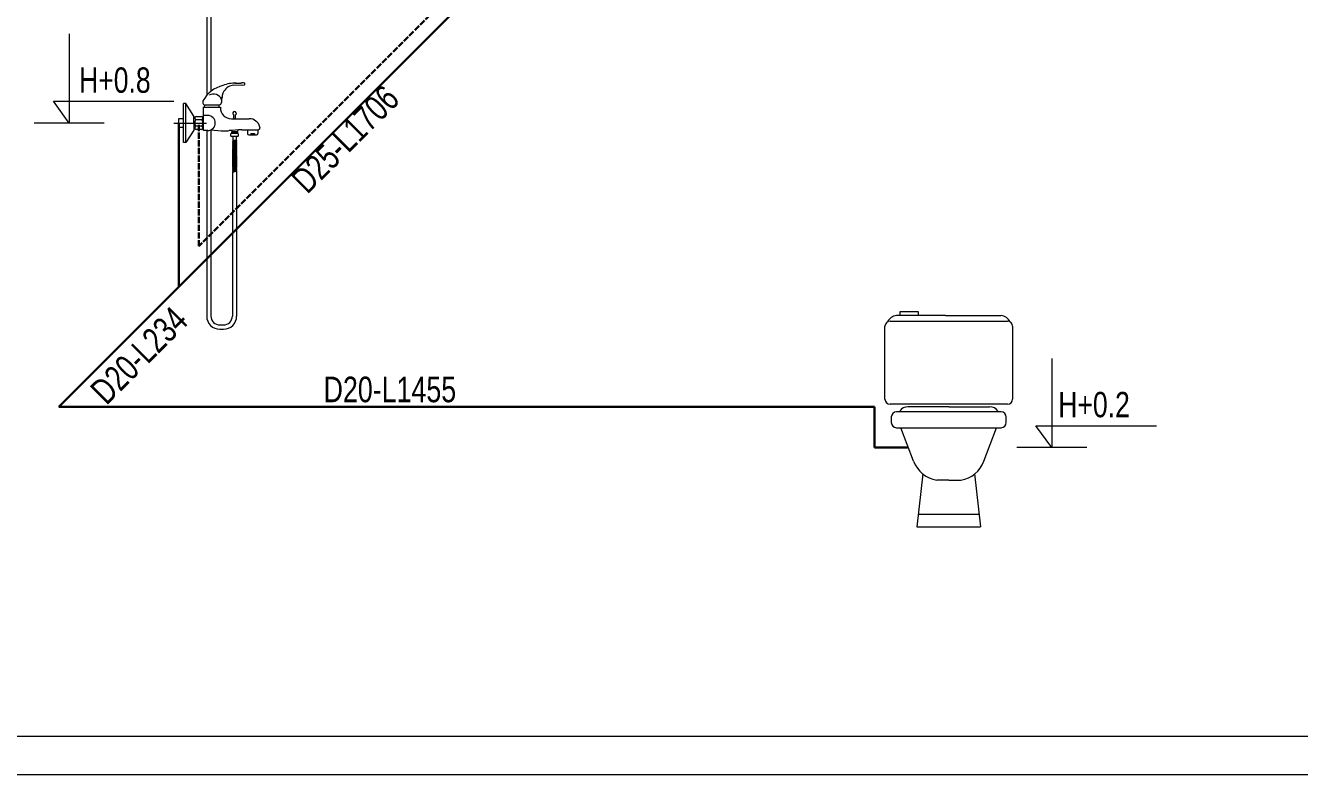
# Model space of a CAD drawing. Header units: millimetres. Extents: x -819040 to 60987, y -269988 to 131461.
# Drawn here: x -45072 to -32618, y -86083 to -78763 of the extents above; entities that cross this region are included whole.
import ezdxf

# ---------------------------------------------------------------- set-up
doc = ezdxf.new("R2010")
doc.units = ezdxf.units.MM
doc.linetypes.add('ACAD_ISO02W100', pattern=[15, 12, -3])
doc.layers.get('0').update_dxf_attribs({"lineweight": 9})
doc.layers.get('Defpoints').update_dxf_attribs({"lineweight": 9})
for name, color, linetype, lineweight in [('CAP LANH-CONTINOUS', 4, 'Continuous', 30), ('CAP NONG-HIDDEN', 1, 'ACAD_ISO02W100', 30), ('capnuoc', 4, 'Continuous', 30), ('GHI CHU', 51, 'Continuous', 9), ('GHI CHU @ 50', 51, 'Continuous', 9), ('KHUNG GIAY-A2', 7, 'Continuous', 9), ('KICH THUOC', 21, 'Continuous', 13), ('KICH THUOC @ 10', 21, 'Continuous', 13), ('kt', 8, 'Continuous', 9), ('ống cấp nước', 3, 'Continuous', 9)]:
    doc.layers.add(name, color=color, linetype=linetype, lineweight=lineweight)
doc.styles.add('KICH THUOC', font='arial.ttf', dxfattribs={"width": 0.75})
doc.styles.add('TCVN-10', font='arial.ttf', dxfattribs={"width": 0.75, "height": 10})
doc.dimstyles.new('TCVN-5 D-L', dxfattribs={"dimtxt": 5, "dimasz": 1.2, "dimexe": 1.2, "dimexo": 0, "dimgap": 0.8, "dimtad": 1, "dimtoh": 1, "dimdec": 0, "dimzin": 0, "dimdsep": 46, "dimtxsty": 'KICH THUOC', "dimblk": 'ARCHTICK', "dimcen": 1.2, "dimdle": 1.2, "dimse1": 1, "dimse2": 1, "dimsd1": 1, "dimsd2": 1, "dimclrd": 256, "dimclre": 256, "dimclrt": 256, "dimadec": 0, "dimazin": 0, "dimtm": 1e-09, "dimtfac": 1, "dimtdec": 0, "dimtofl": 0, "dimtmove": 0, "dimatfit": 2, "dimfxl": 1, "dimtolj": 1, "dimtzin": 0, "dimlwd": -1, "dimlwe": -1, "dimarcsym": 1})

# ---------------------------------------------------------------- blocks, each defined once
blk = doc.blocks.new('A$C59DF07E6')
at = {"linetype": 'ByBlock'}
for p, q in [((20, 805), (480, 805)), ((237.4, 827.9), (45, 827.9)), ((60.3, 842.9), (130.3, 842.9)), ((60.3, 827.9), (60.3, 842.9)), ((130.3, 827.9), (60.3, 827.9)), ((130.3, 842.9), (130.3, 827.9)), ((237.4, 827.9), (454.2, 827.9)), ((0, 500), (0, 785)), ((500, 785), (500, 500)), ((480, 480), (20, 480)), ((455, 450), (45, 450)), ((56.9, 452.1), (55.6, 450)), ((250, 470), (90.3, 470)), ((250, 470), (409.7, 470)), ((25, 430), (25, 408)), ((475, 408), (475, 430)), ((45, 388), (455, 388)), ((112.4, 257.3), (62.5, 388)), ((387.6, 257.3), (437.5, 388)), ((148.7, 207), (125.4, 0)), ((351.3, 207), (374.6, 0)), ((250, 182.4), (202.8, 182.4)), ((250, 182.4), (297.2, 182.4)), ((130.6, 50), (369.4, 50)), ((125.4, 0), (374.6, 0))]:
    blk.add_line(p, q, dxfattribs=at)
for centre, radius, start, end in [((20, 785), 20, 90, 180), ((51.5, 782.4), 45.9, 98.0355, 154.2062), ((448.5, 782.4), 45.9, 25.7938, 81.9645), ((480, 785), 20, 0, 90), ((20, 500), 20, 180, 270), ((480, 500), 20, 270, 0), ((45, 430), 20, 90, 180), ((90.3, 430), 40, 90, 146.4991), ((409.7, 430), 40, 33.5009, 90), ((455, 430), 20, 0, 90), ((45, 408), 20, 180, 270), ((455, 408), 20, 270, 0), ((223.4, 299.3), 118.7, 200.7366, 259.9985), ((276.6, 299.3), 118.7, 280.0015, 339.2634)]:
    blk.add_arc(centre, radius, start, end, dxfattribs=at)
blk = doc.blocks.new('chi_tiet_sen_tam-hc_canh')
for p, q in [((80.2, 755.5), (80.2, 67.3)), ((90.6, 757.9), (90.6, 77.3)), ((148.8, 97.4), (163.9, 97.2)), ((145.6, 92.3), (165, 92.9)), ((28.9, 47.6), (23.9, 47.6)), ((23.9, -47.6), (23.9, 47.6)), ((48.5, 17.1), (28.9, 47.6)), ((28.9, -47.6), (28.9, 47.6)), ((72.3, -18.4), (72.3, 38.8)), ((72.3, 38.8), (113.6, 38.8)), ((74.4, 44.5), (110.7, 44.5)), ((74.6, 38.8), (75.8, 44.5)), ((110.7, 38.8), (110.3, 44.5)), ((113.6, 38.8), (113.6, 37.9)), ((0, 0), (80.1, 0)), ((11.9, 11), (23, 11)), ((11.9, -11), (11.9, 11)), ((23, 11), (23, -11)), ((48.5, 0), (48.5, 17.1)), ((52, 14.2), (48.5, 14.8)), ((48.5, 0), (48.5, -17.1)), ((52, 10.5), (52, 13.9)), ((52, -4.7), (52, 4.7)), ((68.9, 7.6), (52.7, 7.6)), ((54.2, 16.1), (67.4, 16.1)), ((69.3, 9.2), (72.3, 9.2)), ((69.6, 13.9), (69.6, 10.5)), ((69.6, 4.7), (69.6, -4.7)), ((82.8, 18.4), (72.3, 18.4)), ((140.9, 10.6), (183.9, 10.6)), ((146.5, 19.7), (144.2, 22.7)), ((146.5, 10.6), (146.5, 19.7)), ((150.4, 19.7), (152.7, 22.7)), ((150.4, 10.6), (150.4, 19.7)), ((23, -11), (11.9, -11)), ((48.5, -17.1), (28.9, -47.6)), ((52, -14.2), (48.5, -14.8)), ((52, -13.9), (52, -10.5)), ((68.9, -7.6), (52.7, -7.6)), ((67.4, -16.1), (54.2, -16.1)), ((69.4, -9.6), (72.3, -9.6)), ((69.6, -10.5), (69.6, -13.9)), ((82.8, -18.4), (72.3, -18.4)), ((80.2, -18.4), (80.2, -471.7)), ((90.6, -16.7), (90.6, -471.7)), ((138.3, -27.3), (138.3, -30.9)), ((156.1, -25.6), (140, -25.6)), ((140.6, -22.8), (140.6, -23.2)), ((141, -18.1), (142.1, -21.7)), ((141.5, -24.3), (141.1, -25.6)), ((155.4, -21.7), (141.7, -21.7)), ((141.7, -24.3), (155.4, -24.3)), ((156.8, -17), (155, -21.7)), ((155.4, -24.3), (155.7, -25.6)), ((156.5, -23.2), (156.5, -22.8)), ((157.7, -30.9), (157.7, -27.3)), ((166, -16.7), (205.1, -16.7)), ((179.9, -16.7), (179.9, -25.5)), ((183.2, -28.8), (201.8, -28.8)), ((187.7, -26), (187.7, -28.8)), ((187.7, -26), (197.2, -26)), ((197.2, -26), (197.2, -28.8)), ((205.1, -16.7), (205.1, -25.5)), ((28.9, -47.6), (23.9, -47.6)), ((140, -32.5), (156.1, -32.5)), ((142.9, -45.2), (143.7, -45)), ((142.9, -45.2), (142.9, -46.3)), ((142.9, -46.3), (143.7, -46.1)), ((142.9, -47.6), (143.7, -47.4)), ((142.9, -47.6), (142.9, -48.7)), ((142.9, -48.7), (143.7, -48.5)), ((142.9, -50), (143.7, -49.8)), ((142.9, -50), (142.9, -51.1)), ((142.9, -51.1), (143.7, -50.9)), ((142.9, -52.4), (143.7, -52.2)), ((142.9, -52.4), (142.9, -53.5)), ((142.9, -53.5), (143.7, -53.3)), ((142.9, -54.8), (143.7, -54.7)), ((142.9, -54.8), (142.9, -55.9)), ((142.9, -55.9), (143.7, -55.7)), ((142.9, -57.3), (143.7, -57.1)), ((142.9, -57.3), (142.9, -58.4)), ((142.9, -58.4), (143.7, -58.2)), ((142.9, -59.7), (143.7, -59.5)), ((142.9, -59.7), (142.9, -60.8)), ((142.9, -60.8), (143.7, -60.6)), ((142.9, -62.1), (143.7, -61.9)), ((142.9, -62.1), (142.9, -63.2)), ((143.7, -32.5), (143.7, -45)), ((152.5, -43), (143.7, -43)), ((143.7, -45), (152.5, -43)), ((143.7, -46.1), (152.5, -44)), ((143.7, -47.4), (152.5, -45.4)), ((143.7, -46.1), (143.7, -47.4)), ((143.7, -48.5), (152.5, -46.5)), ((143.7, -49.8), (152.5, -47.8)), ((143.7, -48.5), (143.7, -49.8)), ((143.7, -50.9), (152.5, -48.9)), ((143.7, -52.2), (152.5, -50.2)), ((143.7, -50.9), (143.7, -52.2)), ((143.7, -53.3), (152.5, -51.3)), ((143.7, -54.7), (152.5, -52.6)), ((143.7, -53.3), (143.7, -54.7)), ((143.7, -55.7), (152.5, -53.7)), ((143.7, -57.1), (152.5, -55)), ((143.7, -55.7), (143.7, -57.1)), ((143.7, -58.2), (152.5, -56.1)), ((143.7, -59.5), (152.5, -57.5)), ((143.7, -58.2), (143.7, -59.5)), ((143.7, -60.6), (152.5, -58.5)), ((143.7, -61.9), (152.5, -59.9)), ((143.7, -60.6), (143.7, -61.9)), ((143.7, -63), (152.5, -61)), ((152.5, -32.5), (152.5, -43)), ((152.5, -43), (153.3, -42.8)), ((152.5, -44), (153.3, -43.9)), ((152.5, -44), (152.5, -45.4)), ((152.5, -45.4), (153.3, -45.2)), ((152.5, -46.5), (153.3, -46.3)), ((152.5, -46.5), (152.5, -47.8)), ((152.5, -47.8), (153.3, -47.6)), ((152.5, -48.9), (153.3, -48.7)), ((152.5, -48.9), (152.5, -50.2)), ((152.5, -50.2), (153.3, -50)), ((152.5, -51.3), (153.3, -51.1)), ((152.5, -51.3), (152.5, -52.6)), ((152.5, -52.6), (153.3, -52.4)), ((152.5, -53.7), (153.3, -53.5)), ((152.5, -53.7), (152.5, -55)), ((152.5, -55), (153.3, -54.8)), ((152.5, -56.1), (153.3, -55.9)), ((152.5, -56.1), (152.5, -57.5)), ((152.5, -57.5), (153.3, -57.3)), ((152.5, -58.5), (153.3, -58.4)), ((152.5, -58.5), (152.5, -59.9)), ((152.5, -59.9), (153.3, -59.7)), ((152.5, -61), (153.3, -60.8)), ((152.5, -61), (152.5, -62.3)), ((152.5, -62.3), (153.3, -62.1)), ((153.3, -42.8), (153.3, -43.9)), ((153.3, -45.2), (153.3, -46.3)), ((153.3, -47.6), (153.3, -48.7)), ((153.3, -50), (153.3, -51.1)), ((153.3, -52.4), (153.3, -53.5)), ((153.3, -54.8), (153.3, -55.9)), ((153.3, -57.3), (153.3, -58.4)), ((153.3, -59.7), (153.3, -60.8)), ((153.3, -62.1), (153.3, -63.2)), ((142.9, -63.2), (143.7, -63)), ((142.9, -64.5), (143.7, -64.3)), ((142.9, -64.5), (142.9, -65.6)), ((142.9, -65.6), (143.7, -65.4)), ((142.9, -66.9), (143.7, -66.7)), ((142.9, -66.9), (142.9, -68)), ((142.9, -68), (143.7, -67.8)), ((142.9, -69.3), (143.7, -69.2)), ((142.9, -69.3), (142.9, -70.4)), ((142.9, -70.4), (143.7, -70.2)), ((142.9, -71.8), (143.7, -71.6)), ((142.9, -71.8), (142.9, -72.8)), ((142.9, -72.8), (143.7, -72.7)), ((142.9, -74.2), (143.7, -74)), ((142.9, -74.2), (142.9, -75.3)), ((142.9, -75.3), (143.7, -75.1)), ((142.9, -76.6), (143.7, -76.4)), ((142.9, -76.6), (142.9, -77.7)), ((142.9, -77.7), (143.7, -77.5)), ((142.9, -79), (143.7, -78.8)), ((142.9, -79), (142.9, -80.1)), ((142.9, -80.1), (143.7, -79.9)), ((142.9, -81.4), (143.7, -81.2)), ((142.9, -81.4), (142.9, -82.5)), ((142.9, -82.5), (143.7, -82.3)), ((142.9, -83.8), (143.7, -83.7)), ((142.9, -83.8), (142.9, -84.9)), ((142.9, -84.9), (143.7, -84.7)), ((142.9, -86.3), (143.7, -86.1)), ((142.9, -86.3), (142.9, -87.3)), ((142.9, -87.3), (143.7, -87.2)), ((142.9, -88.7), (143.7, -88.5)), ((142.9, -88.7), (142.9, -89.8)), ((142.9, -89.8), (143.7, -89.6)), ((142.9, -91.1), (143.7, -90.9)), ((142.9, -91.1), (142.9, -92.2)), ((142.9, -92.2), (143.7, -92)), ((142.9, -93.5), (143.7, -93.3)), ((143.7, -64.3), (152.5, -62.3)), ((143.7, -63), (143.7, -64.3)), ((143.7, -65.4), (152.5, -63.4)), ((143.7, -66.7), (152.5, -64.7)), ((143.7, -65.4), (143.7, -66.7)), ((143.7, -67.8), (152.5, -65.8)), ((143.7, -69.2), (152.5, -67.1)), ((143.7, -67.8), (143.7, -69.2)), ((143.7, -70.2), (152.5, -68.2)), ((143.7, -71.6), (152.5, -69.5)), ((143.7, -70.2), (143.7, -71.6)), ((143.7, -72.7), (152.5, -70.6)), ((143.7, -74), (152.5, -71.9)), ((143.7, -72.7), (143.7, -74)), ((143.7, -75.1), (152.5, -73)), ((143.7, -76.4), (152.5, -74.4)), ((143.7, -75.1), (143.7, -76.4)), ((143.7, -77.5), (152.5, -75.4)), ((143.7, -78.8), (152.5, -76.8)), ((143.7, -77.5), (143.7, -78.8)), ((143.7, -79.9), (152.5, -77.9)), ((143.7, -81.2), (152.5, -79.2)), ((143.7, -79.9), (143.7, -81.2)), ((143.7, -82.3), (152.5, -80.3)), ((143.7, -83.7), (152.5, -81.6)), ((143.7, -82.3), (143.7, -83.7)), ((143.7, -84.7), (152.5, -82.7)), ((143.7, -86.1), (152.5, -84)), ((143.7, -84.7), (143.7, -86.1)), ((143.7, -87.2), (152.5, -85.1)), ((143.7, -88.5), (152.5, -86.4)), ((143.7, -87.2), (143.7, -88.5)), ((143.7, -89.6), (152.5, -87.5)), ((143.7, -90.9), (152.5, -88.9)), ((143.7, -89.6), (143.7, -90.9)), ((143.7, -92), (152.5, -89.9)), ((143.7, -93.3), (152.5, -91.3)), ((143.7, -92), (143.7, -93.3)), ((143.7, -94.4), (152.5, -92.4)), ((152.5, -63.4), (153.3, -63.2)), ((152.5, -63.4), (152.5, -64.7)), ((152.5, -64.7), (153.3, -64.5)), ((152.5, -65.8), (153.3, -65.6)), ((152.5, -65.8), (152.5, -67.1)), ((152.5, -67.1), (153.3, -66.9)), ((152.5, -68.2), (153.3, -68)), ((152.5, -68.2), (152.5, -69.5)), ((152.5, -69.5), (153.3, -69.3)), ((152.5, -70.6), (153.3, -70.4)), ((152.5, -70.6), (152.5, -71.9)), ((152.5, -71.9), (153.3, -71.8)), ((152.5, -73), (153.3, -72.8)), ((152.5, -73), (152.5, -74.4)), ((152.5, -74.4), (153.3, -74.2)), ((152.5, -75.4), (153.3, -75.3)), ((152.5, -75.4), (152.5, -76.8)), ((152.5, -76.8), (153.3, -76.6)), ((152.5, -77.9), (153.3, -77.7)), ((152.5, -77.9), (152.5, -79.2)), ((152.5, -79.2), (153.3, -79)), ((152.5, -80.3), (153.3, -80.1)), ((152.5, -80.3), (152.5, -81.6)), ((152.5, -81.6), (153.3, -81.4)), ((152.5, -82.7), (153.3, -82.5)), ((152.5, -82.7), (152.5, -84)), ((152.5, -84), (153.3, -83.8)), ((152.5, -85.1), (153.3, -84.9)), ((152.5, -85.1), (152.5, -86.4)), ((152.5, -86.4), (153.3, -86.3)), ((152.5, -87.5), (153.3, -87.3)), ((152.5, -87.5), (152.5, -88.9)), ((152.5, -88.9), (153.3, -88.7)), ((152.5, -89.9), (153.3, -89.8)), ((152.5, -89.9), (152.5, -91.3)), ((152.5, -91.3), (153.3, -91.1)), ((152.5, -92.4), (153.3, -92.2)), ((152.5, -92.4), (152.5, -93.7)), ((153.3, -64.5), (153.3, -65.6)), ((153.3, -66.9), (153.3, -68)), ((153.3, -69.3), (153.3, -70.4)), ((153.3, -71.8), (153.3, -72.8)), ((153.3, -74.2), (153.3, -75.3)), ((153.3, -76.6), (153.3, -77.7)), ((153.3, -79), (153.3, -80.1)), ((153.3, -81.4), (153.3, -82.5)), ((153.3, -83.8), (153.3, -84.9)), ((153.3, -86.3), (153.3, -87.3)), ((153.3, -88.7), (153.3, -89.8)), ((153.3, -91.1), (153.3, -92.2)), ((142.9, -93.5), (142.9, -94.6)), ((142.9, -94.6), (143.7, -94.4)), ((142.9, -95.9), (143.7, -95.7)), ((142.9, -95.9), (142.9, -97)), ((142.9, -97), (143.7, -96.8)), ((142.9, -98.3), (143.7, -98.1)), ((142.9, -98.3), (142.9, -99.4)), ((142.9, -99.4), (143.7, -99.2)), ((142.9, -100.8), (143.7, -100.6)), ((142.9, -100.8), (142.9, -101.8)), ((142.9, -101.8), (143.7, -101.7)), ((142.9, -103.2), (143.7, -103)), ((142.9, -103.2), (142.9, -104.3)), ((142.9, -104.3), (143.7, -104.1)), ((142.9, -105.6), (143.7, -105.4)), ((142.9, -105.6), (142.9, -106.7)), ((142.9, -106.7), (143.7, -106.5)), ((142.9, -108), (143.7, -107.8)), ((142.9, -108), (142.9, -109.1)), ((142.9, -109.1), (143.7, -108.9)), ((142.9, -110.4), (143.7, -110.2)), ((142.9, -110.4), (142.9, -111.5)), ((142.9, -111.5), (143.7, -111.3)), ((142.9, -112.8), (143.7, -112.6)), ((142.9, -112.8), (142.9, -113.9)), ((142.9, -113.9), (143.7, -113.7)), ((142.9, -115.2), (143.7, -115.1)), ((142.9, -115.2), (142.9, -116.3)), ((142.9, -116.3), (143.7, -116.1)), ((142.9, -117.7), (143.7, -117.5)), ((142.9, -117.7), (142.9, -118.7)), ((142.9, -118.7), (143.7, -118.6)), ((142.9, -120.1), (143.7, -119.9)), ((142.9, -120.1), (142.9, -471.7)), ((143.7, -95.7), (152.5, -93.7)), ((143.7, -94.4), (143.7, -95.7)), ((143.7, -96.8), (152.5, -94.8)), ((143.7, -98.1), (152.5, -96.1)), ((143.7, -96.8), (143.7, -98.1)), ((143.7, -99.2), (152.5, -97.2)), ((143.7, -100.6), (152.5, -98.5)), ((143.7, -99.2), (143.7, -100.6)), ((143.7, -101.7), (152.5, -99.6)), ((143.7, -103), (152.5, -100.9)), ((143.7, -101.7), (143.7, -103)), ((143.7, -104.1), (152.5, -102)), ((143.7, -105.4), (152.5, -103.4)), ((143.7, -104.1), (143.7, -105.4)), ((143.7, -106.5), (152.5, -104.4)), ((143.7, -107.8), (152.5, -105.8)), ((143.7, -106.5), (143.7, -107.8)), ((143.7, -108.9), (152.5, -106.9)), ((143.7, -110.2), (152.5, -108.2)), ((143.7, -108.9), (143.7, -110.2)), ((143.7, -111.3), (152.5, -109.3)), ((143.7, -112.6), (152.5, -110.6)), ((143.7, -111.3), (143.7, -112.6)), ((143.7, -113.7), (152.5, -111.7)), ((143.7, -115.1), (152.5, -113)), ((143.7, -113.7), (143.7, -115.1)), ((143.7, -116.1), (152.5, -114.1)), ((143.7, -117.5), (152.5, -115.4)), ((143.7, -116.1), (143.7, -117.5)), ((143.7, -118.6), (152.5, -116.5)), ((143.7, -119.9), (152.5, -117.8)), ((143.7, -118.6), (143.7, -119.9)), ((152.5, -93.7), (153.3, -93.5)), ((152.5, -94.8), (153.3, -94.6)), ((152.5, -94.8), (152.5, -96.1)), ((152.5, -96.1), (153.3, -95.9)), ((152.5, -97.2), (153.3, -97)), ((152.5, -97.2), (152.5, -98.5)), ((152.5, -98.5), (153.3, -98.3)), ((152.5, -99.6), (153.3, -99.4)), ((152.5, -99.6), (152.5, -100.9)), ((152.5, -100.9), (153.3, -100.8)), ((152.5, -102), (153.3, -101.8)), ((152.5, -102), (152.5, -103.4)), ((152.5, -103.4), (153.3, -103.2)), ((152.5, -104.4), (153.3, -104.3)), ((152.5, -104.4), (152.5, -105.8)), ((152.5, -105.8), (153.3, -105.6)), ((152.5, -106.9), (153.3, -106.7)), ((152.5, -106.9), (152.5, -108.2)), ((152.5, -108.2), (153.3, -108)), ((152.5, -109.3), (153.3, -109.1)), ((152.5, -109.3), (152.5, -110.6)), ((152.5, -110.6), (153.3, -110.4)), ((152.5, -111.7), (153.3, -111.5)), ((152.5, -111.7), (152.5, -113)), ((152.5, -113), (153.3, -112.8)), ((152.5, -114.1), (153.3, -113.9)), ((152.5, -114.1), (152.5, -115.4)), ((152.5, -115.4), (153.3, -115.2)), ((152.5, -116.5), (153.3, -116.3)), ((152.5, -116.5), (152.5, -117.8)), ((152.5, -117.8), (153.3, -117.7)), ((153.3, -93.5), (153.3, -94.6)), ((153.3, -95.9), (153.3, -97)), ((153.3, -98.3), (153.3, -99.4)), ((153.3, -100.8), (153.3, -101.8)), ((153.3, -103.2), (153.3, -104.3)), ((153.3, -105.6), (153.3, -106.7)), ((153.3, -108), (153.3, -109.1)), ((153.3, -110.4), (153.3, -111.5)), ((153.3, -112.8), (153.3, -113.9)), ((153.3, -115.2), (153.3, -116.3)), ((153.3, -117.7), (153.3, -471.7)), ((112.4, -493.5), (121.1, -493.5)), ((112.4, -503.8), (121.1, -503.8))]:
    blk.add_line(p, q)
for centre, radius, start, end in [((149.4, 14.8), 82.6, 88.0808, 111.1475), ((167, 91.9), 6.14, 95.5598, 120.5513), ((168.9, 89.4), 8.97, 62.3711, 106.0403), ((171.3, 95.6), 2.52, 294.7833, 44.5879), ((138.7, 17.1), 77.1, 104.3587, 151.2342), ((96.6, 49.5), 21.4, 20.4396, 120.1344), ((156.7, 57), 40, 149.3389, 180.0794), ((118.1, 66.5), 0.542, 13.0349, 112.2319), ((113.8, 64.9), 5.11, 324.0374, 19.1878), ((147, 64.3), 28, 90.8135, 152.1114), ((168, 105), 12.5, 256.0429, 290.2061), ((82.5, 50.7), 11.9, 162.5953, 199.7953), ((74.4, 47.7), 3.28, 199.7953, 270), ((110.7, 49.9), 5.46, 270, 0.6937), ((140.9, 37.9), 27.3, 180, 270), ((158.2, 50.5), 42.1, 171.2229, 180.6937), ((117.6, 62.6), 0.799, 216.8114, 294.7124), ((54.2, 13.9), 2.18, 90, 180), ((118, 24.9), 67.6, 192.2952, 194.8266), ((118, -9.7), 67.6, 165.1734, 167.7048), ((67.4, 13.9), 2.18, 0, 90), ((3.5, 24.9), 67.6, 345.1734, 347.7048), ((3.5, -9.7), 67.6, 12.2952, 14.8266), ((82.8, 0), 18.4, 270, 90), ((148.4, 23.5), 4.36, 348.8431, 191.1569), ((183.9, -16.7), 27.3, 14.4775, 90), ((118, 9.7), 67.6, 192.2952, 194.8266), ((118, -24.9), 67.6, 165.1734, 167.7048), ((54.2, -13.9), 2.18, 180, 270), ((67.4, -13.9), 2.18, 270, 0), ((3.5, 9.7), 67.6, 345.1734, 347.7048), ((3.5, -24.9), 67.6, 12.2952, 14.8266), ((137.1, 382.3), 401.8, 263.3392, 268.0871), ((119, 199.4), 218.7, 271.2317, 274.2491), ((175.4, -411.4), 394.8, 91.3618, 95.8398), ((140, -27.3), 1.64, 90, 180), ((140, -30.9), 1.64, 180, 270), ((141.7, -22.8), 1.09, 90, 180), ((141.7, -23.2), 1.09, 180, 270), ((155.4, -22.8), 1.09, 0, 90), ((155.4, -23.2), 1.09, 270, 0), ((156.1, -27.3), 1.64, 0, 90), ((156.1, -30.9), 1.64, 270, 0), ((183.2, -25.5), 3.28, 180, 270), ((201.8, -25.5), 3.28, 270, 0), ((205.1, -11.3), 5.46, 270, 14.4775), ((112.4, -471.7), 32.2, 180, 270), ((112.4, -471.7), 21.8, 180, 270), ((121.1, -471.7), 32.2, 270, 0), ((121.1, -471.7), 21.8, 270, 0)]:
    blk.add_arc(centre, radius, start, end)
blk = doc.blocks.new('A$C6dcf11cc')
at = {"layer": 'kt'}
for p, q in [((85.5, 217.6), (85.5, 0)), ((47.1, 53), (341.5, 53)), ((85.5, 0), (47.1, 53))]:
    blk.add_line(p, q, dxfattribs=at)
at = {"layer": 'ống cấp nước', "color": 8}
blk.add_line((171, 0), (0, 0), dxfattribs=at)
blk = doc.blocks.new('*D282')
at = {"layer": 'Defpoints', "color": 0, "transparency": 16777216}
for p in [(775.9, 383.8), (775.9, 383.8), (2370.6, 383.8)]:
    blk.add_point(p, dxfattribs=at)
at = {"layer": 'KICH THUOC', "transparency": 16777216, "insert": (1423.3, 417.3), "char_height": 50, "attachment_point": 5, "style": 'KICH THUOC'}
blk.add_mtext('\\A1;D20-L1455', dxfattribs=at)
blk = doc.blocks.new('_ArchTick')
at = {"color": 0, "linetype": 'ByBlock', "const_width": 0.15}
blk.add_lwpolyline([(-0.5, -0.5), (0.5, 0.5)], dxfattribs=at)
blk = doc.blocks.new('*D283')
at = {"layer": 'Defpoints', "color": 0, "transparency": 16777216}
for p in [(1010.5, 618.4), (1062.7, 566.1), (775.9, 383.8)]:
    blk.add_point(p, dxfattribs=at)
at = {"layer": 'KICH THUOC', "transparency": 16777216, "insert": (933.1, 484), "char_height": 50, "attachment_point": 5, "rotation": 45, "style": 'KICH THUOC'}
blk.add_mtext('\\A1;D20-L234', dxfattribs=at)
blk = doc.blocks.new('*D284')
at = {"layer": 'Defpoints', "color": 0, "transparency": 16777216}
for p in [(1624.5, 1232.3), (1666.8, 1190), (1010.5, 618.4)]:
    blk.add_point(p, dxfattribs=at)
at = {"layer": 'KICH THUOC', "transparency": 16777216, "insert": (1336.1, 906.8), "char_height": 50, "attachment_point": 5, "rotation": 45, "style": 'KICH THUOC'}
blk.add_mtext('\\A1;D25-L1706', dxfattribs=at)
blk = doc.blocks.new('ban_ve_chi_tiet_nha_ve_sinh')
at = {"layer": 'CAP LANH-CONTINOUS'}
for p, q in [((1010.5, 618.4), (1010.5, 938.4)), ((775.9, 383.8), (2370.6, 383.8)), ((2370.6, 383.8), (2370.6, 304.1)), ((2370.6, 304.1), (2435.2, 304.1))]:
    blk.add_line(p, q, dxfattribs=at)
at = {"layer": 'CAP NONG-HIDDEN'}
blk.add_lwpolyline([(1738.3, 1244.8), (1597, 1244.8), (1049.8, 697.7), (1049.8, 938.4)], dxfattribs=at)
at = {"layer": 'capnuoc'}
blk.add_lwpolyline([(1624.5, 1232.3), (775.9, 383.8)], dxfattribs=at)
at = {"layer": 'GHI CHU'}
for name, p, xscale, yscale, zscale in [('chi_tiet_sen_tam-hc_canh', (1001, 938.4), 0.8, 0.8, 0.8), ('A$C6dcf11cc', (728, 938.4), 0.8, 0.8, 0.8), ('A$C59DF07E6', (2391.1, 149.1), 0.4992540000006557, 0.4992540000006557, 0.4992540000006557), ('A$C6dcf11cc', (2648.7, 304.1), 0.8, 0.8, 0.8)]:
    blk.add_blockref(name, p, dxfattribs=dict(at, xscale=xscale, yscale=yscale, zscale=zscale))
at = {"layer": 'GHI CHU @ 50', "style": 'TCVN-10', "width": 0.75}
for s, p in [('H+0.8', (815.6, 997.5)), ('H+0.2', (2729.9, 363.3))]:
    blk.add_text(s, height=49.56, dxfattribs=at).set_placement(p)
at = {"layer": 'KICH THUOC @ 10'}
for base, p1, p2, angle, text, picture, middle in [((1666.8, 1190), (1010.5, 618.4), (1624.5, 1232.3), 45, 'D25-L1706', '*D284', (1359.8, 883.1)), ((1062.7, 566.1), (775.9, 383.8), (1010.5, 618.4), 45, 'D20-L234', '*D283', (956.8, 460.2)), ((775.9, 383.8), (2370.6, 383.8), (775.9, 383.8), 180, 'D20-L1455', '*D282', (1423.3, 383.8))]:
    dim = blk.add_linear_dim(base=base, p1=p1, p2=p2, angle=angle, text=text, dimstyle='TCVN-5 D-L', override={"dimscale": 10, "dimpost": 'D-L<>', "dimtix": 0, "dimtofl": 0, "dimtmove": 0, "dimatfit": 2}, dxfattribs=at)
    dim.commit()
    dim.dimension.update_dxf_attribs({"geometry": picture, "text_midpoint": middle, "dimtype": 129})

msp = doc.modelspace()

# ---------------------------------------------------------------- linework, layer by layer
at = {"layer": 'KHUNG GIAY-A2'}
for points in [[(-51427.5, -86083.2), (-6877.5, -86083.2), (-6877.5, -54583.2), (-51427.5, -54583.2)], [(-49552.5, -85708.2), (-7252.5, -85708.2), (-7252.5, -54958.2), (-49552.5, -54958.2)]]:
    msp.add_lwpolyline(points, close=True, dxfattribs=at)

# ---------------------------------------------------------------- block references
at = {"layer": 'GHI CHU', "xscale": 5, "yscale": 5, "zscale": 5}
msp.add_blockref('ban_ve_chi_tiet_nha_ve_sinh', (-48626.5, -84408.2), dxfattribs=at)

doc.saveas('drawing.dxf')
